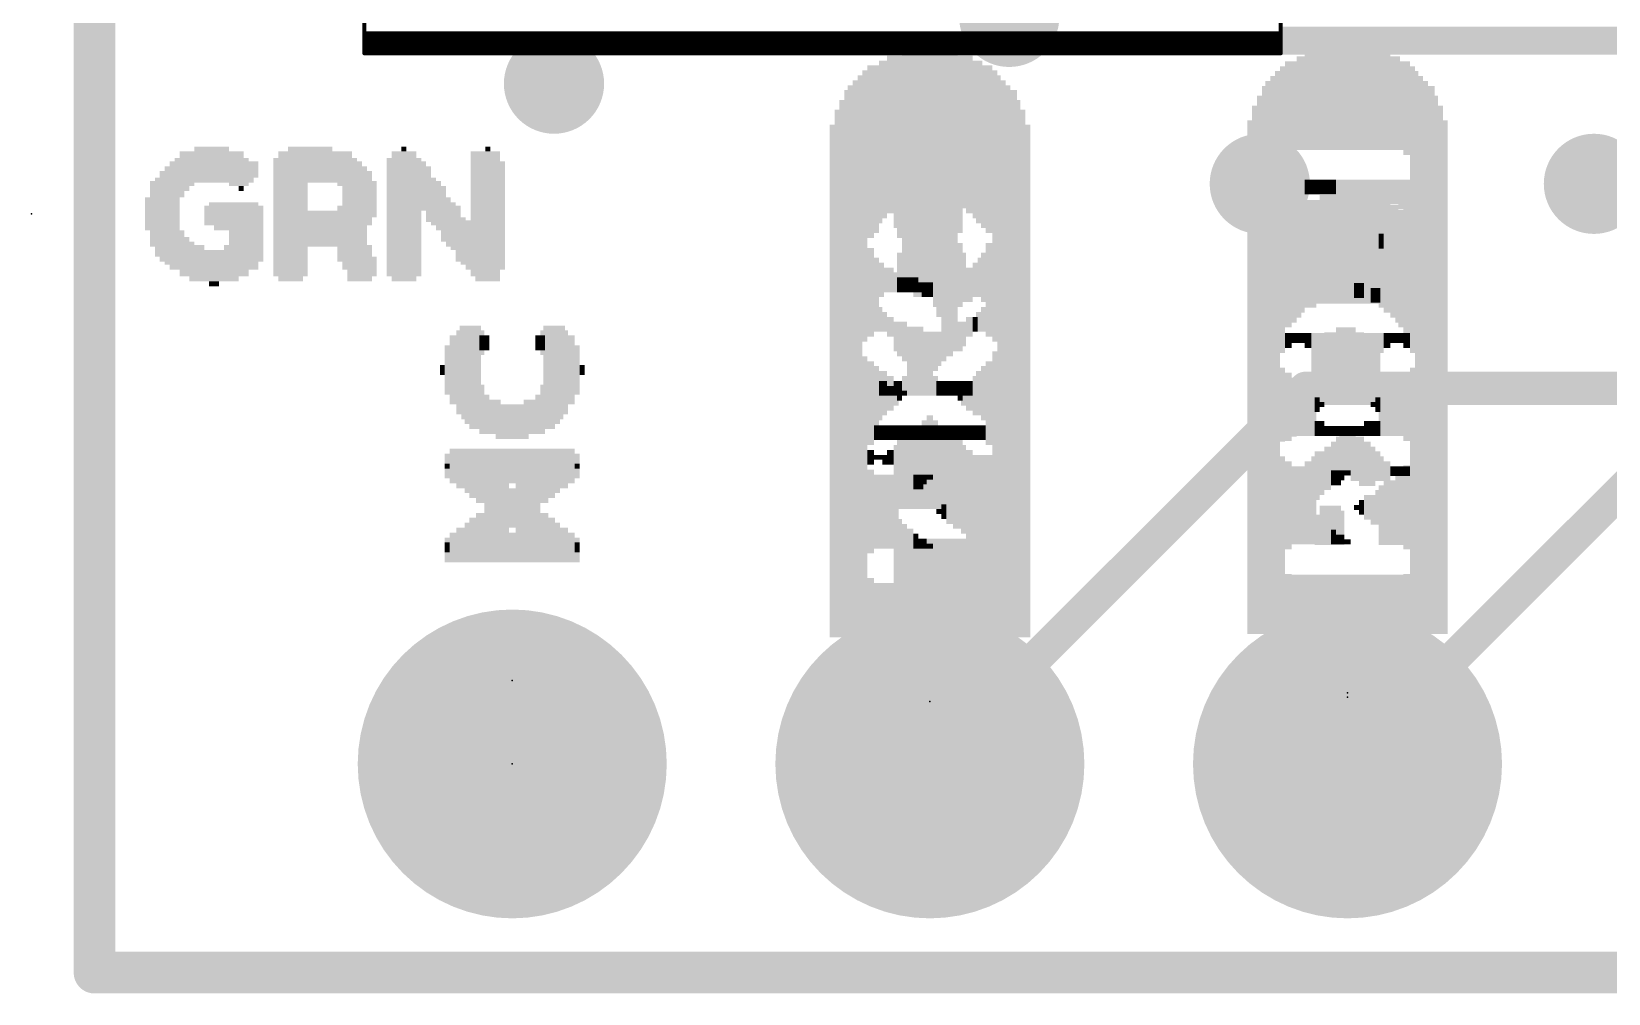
# Model space of a CAD drawing. Extents: x -28 to 74, y -69 to 26.
# Drawn here: x -0.38 to 9.21, y -0.13 to 5.73 of the extents above; entities that cross this region are included whole.
import ezdxf

# ---------------------------------------------------------------- set-up
doc = ezdxf.new("R2010")
doc.units = 0
for name, color, linetype in [('1', 12, 'CONTINUOUS'), ('16', 140, 'CONTINUOUS'), ('17', 183, 'CONTINUOUS'), ('18', 110, 'CONTINUOUS'), ('20', 53, 'CONTINUOUS'), ('21', 41, 'CONTINUOUS'), ('22', 40, 'CONTINUOUS'), ('23', 53, 'CONTINUOUS'), ('24', 53, 'CONTINUOUS'), ('51', 53, 'CONTINUOUS')]:
    doc.layers.add(name, color=color, linetype=linetype)

# ---------------------------------------------------------------- blocks, each defined once
blk = doc.blocks.new('RECT')
blk.add_solid([(-0.5, -0.5), (0.5, -0.5), (-0.5, 0.5), (0.5, 0.5)])
blk = doc.blocks.new('ROUNDP')
at = {"const_width": 0.5}
blk.add_lwpolyline([(0, -0.25, 1), (0, 0.25, 1), (0, -0.25)], format="xyb", dxfattribs=at)
blk = doc.blocks.new('ROUNDV')
at = {"const_width": 0.5}
blk.add_lwpolyline([(0, -0.25, 1), (0, 0.25, 1), (0, -0.25)], format="xyb", dxfattribs=at)

msp = doc.modelspace()

# ---------------------------------------------------------------- linework, layer by layer
at = {"layer": '1', "const_width": 0.254}
for points in [[(0, 25.4), (0, 0)], [(0, 0), (25.4, 0)]]:
    msp.add_lwpolyline(points, dxfattribs=at)
at = {"layer": '1', "const_width": 0.127}
for points in [[(0, 0.0635, 1), (0, -0.0635)], [(-0.0635, 0, 1), (0.0635, 0)]]:
    msp.add_lwpolyline(points, format="xyb", dxfattribs=at)
at = {"layer": '16'}
for points, const_width in [([(0, 25.4), (0, 0)], 0.254), ([(7.366, 3.556), (5.08, 1.27)], 0.2032), ([(10.668, 3.556), (7.366, 3.556)], 0.2032), ([(9.398, 3.048), (7.62, 1.27)], 0.2032), ([(0, 0), (25.4, 0)], 0.254)]:
    msp.add_lwpolyline(points, dxfattribs=dict(at, const_width=const_width))
for points, const_width in [([(7.366, 3.6068, 1), (7.366, 3.5052)], 0.1016), ([(7.4019, 3.5201, 1), (7.3301, 3.5919)], 0.1016), ([(5.0441, 1.3059, 1), (5.1159, 1.2341)], 0.1016), ([(7.5841, 1.3059, 1), (7.6559, 1.2341)], 0.1016), ([(0, 0.0635, 1), (0, -0.0635)], 0.127), ([(-0.0635, 0, 1), (0.0635, 0)], 0.127)]:
    msp.add_lwpolyline(points, format="xyb", dxfattribs=dict(at, const_width=const_width))
at = {"layer": '20', "const_width": 0.2032}
for points in [[(0, 25.4), (0, 0)], [(0, 0), (25.4, 0)]]:
    msp.add_lwpolyline(points, dxfattribs=at)
at = {"layer": '20', "const_width": 0.1016}
for points in [[(0, 0.0508, 1), (0, -0.0508)], [(-0.0508, 0, 1), (0.0508, 0)]]:
    msp.add_lwpolyline(points, format="xyb", dxfattribs=at)
at = {"layer": '21', "const_width": 0.0254}
for points in [[(1.6408, 5.5956), (1.6408, 6.7945)], [(7.2136, 6.7945), (7.2136, 5.5956)], [(1.6408, 5.715), (7.2136, 5.715)], [(1.6408, 5.6896), (7.2136, 5.6896)], [(1.6408, 5.6642), (7.2136, 5.6642)], [(1.6408, 5.6388), (7.2136, 5.6388)], [(1.6408, 5.6134), (7.2136, 5.6134)], [(7.2136, 5.5956), (1.6408, 5.5956)]]:
    msp.add_lwpolyline(points, dxfattribs=at)
at = {"layer": '21', "const_width": 0.0127}
for points in [[(1.6408, 5.7214, 1), (1.6408, 5.7086)], [(1.6408, 5.6706, 1), (1.6408, 5.6578)], [(1.6408, 5.696, 1), (1.6408, 5.6833)], [(7.2136, 5.7086, 1), (7.2136, 5.7214)], [(7.2136, 5.6833, 1), (7.2136, 5.696)], [(7.2136, 5.6578, 1), (7.2136, 5.6706)], [(1.6408, 5.6452, 1), (1.6408, 5.6325)], [(1.6408, 5.6198, 1), (1.6408, 5.6071)], [(1.6408, 5.602, 1), (1.6408, 5.5893)], [(1.6345, 5.5956, 1), (1.6472, 5.5956)], [(7.2073, 5.5956, 1), (7.22, 5.5956)], [(7.2136, 5.6325, 1), (7.2136, 5.6452)], [(7.2136, 5.6071, 1), (7.2136, 5.6198)], [(7.2136, 5.5893, 1), (7.2136, 5.602)]]:
    msp.add_lwpolyline(points, format="xyb", dxfattribs=at)
at = {"layer": '23'}
for p in [(-0.3835, 4.6177), (2.54, 1.778), (5.08, 1.651), (7.62, 1.7018), (2.54, 1.27)]:
    msp.add_point(p, dxfattribs=at)
at = {"layer": '24'}
for p in [(2.54, 1.778), (5.08, 1.651), (7.62, 1.6764)]:
    msp.add_point(p, dxfattribs=at)

# ---------------------------------------------------------------- block references
at = {"layer": '17', "xscale": 1.8796, "yscale": 1.8796, "rotation": 90}
for p in [(2.54, 1.27), (2.54, 1.27), (5.08, 1.27), (5.08, 1.27), (7.62, 1.27), (7.62, 1.27)]:
    msp.add_blockref('ROUNDP', p, dxfattribs=at)
at = {"layer": '18', "xscale": 0.6096, "yscale": 0.6096}
for p in [(5.5626, 5.8166), (5.5626, 5.8166), (2.794, 5.4102), (2.794, 5.4102), (7.0866, 4.8006), (7.0866, 4.8006), (9.1186, 4.8006), (9.1186, 4.8006)]:
    msp.add_blockref('ROUNDV', p, dxfattribs=at)
at = {"layer": '21'}
for p, xscale, yscale in [((8.7676, 5.7426), 3.09, 0.03), ((8.7676, 5.7126), 3.09, 0.03), ((8.7676, 5.6926), 3.09, 0.03), ((8.7676, 5.6626), 3.09, 0.03), ((8.7676, 5.6326), 3.09, 0.03), ((8.7676, 5.6026), 3.09, 0.03), ((0.7115, 4.9777), 0.39, 0.04), ((0.7115, 5.0127), 0.21, 0.03), ((1.3415, 4.9777), 0.45, 0.04), ((1.3115, 5.0127), 0.27, 0.03), ((1.8815, 4.9777), 0.15, 0.04), ((1.8815, 5.0127), 0.03, 0.03), ((2.3765, 4.9777), 0.18, 0.04), ((2.3915, 5.0127), 0.03, 0.03), ((0.7115, 4.8927), 0.57, 0.03), ((0.7265, 4.9227), 0.54, 0.03), ((0.7115, 4.9427), 0.45, 0.03), ((1.3415, 4.9427), 0.51, 0.03), ((1.3565, 4.9227), 0.54, 0.03), ((1.3715, 4.8927), 0.57, 0.03), ((1.8815, 4.9427), 0.21, 0.03), ((1.8965, 4.9227), 0.24, 0.03), ((1.9115, 4.8927), 0.27, 0.03), ((2.3765, 4.9427), 0.18, 0.03), ((2.3915, 4.9227), 0.21, 0.03), ((2.3915, 4.8927), 0.21, 0.03), ((0.4715, 4.8027), 0.27, 0.03), ((0.6665, 4.8227), 0.6, 0.03), ((0.6965, 4.8577), 0.6, 0.04), ((0.8765, 4.8027), 0.12, 0.03), ((1.3865, 4.8577), 0.6, 0.04), ((1.3865, 4.8227), 0.6, 0.03), ((1.1915, 4.8027), 0.21, 0.03), ((1.5965, 4.8027), 0.24, 0.03), ((1.9115, 4.8577), 0.27, 0.04), ((1.9265, 4.8227), 0.3, 0.03), ((1.9415, 4.8027), 0.33, 0.03), ((2.3915, 4.8577), 0.21, 0.04), ((2.3915, 4.8227), 0.21, 0.03), ((2.3915, 4.8027), 0.21, 0.03), ((0.4115, 4.7027), 0.21, 0.03), ((0.4565, 4.7727), 0.24, 0.03), ((0.4415, 4.7377), 0.21, 0.04), ((0.8915, 4.7727), 0.03, 0.03), ((1.1915, 4.7727), 0.21, 0.03), ((1.1915, 4.7377), 0.21, 0.04), ((1.1915, 4.7027), 0.21, 0.03), ((1.6115, 4.7727), 0.21, 0.03), ((1.6115, 4.7377), 0.21, 0.04), ((1.6115, 4.7027), 0.21, 0.03), ((1.9565, 4.7727), 0.36, 0.03), ((1.9565, 4.7377), 0.36, 0.04), ((1.9715, 4.7027), 0.39, 0.03), ((2.3915, 4.7727), 0.21, 0.03), ((2.3915, 4.7377), 0.21, 0.04), ((2.3915, 4.7027), 0.21, 0.03), ((0.4115, 4.6727), 0.21, 0.03), ((0.4115, 4.6527), 0.21, 0.03), ((0.4115, 4.6177), 0.21, 0.04), ((0.8465, 4.6527), 0.36, 0.03), ((0.8465, 4.6177), 0.36, 0.04), ((0.8465, 4.6727), 0.3, 0.03), ((1.1915, 4.6727), 0.21, 0.03), ((1.1915, 4.6527), 0.21, 0.03), ((1.4015, 4.6177), 0.63, 0.04), ((1.5965, 4.6527), 0.24, 0.03), ((1.6115, 4.6727), 0.21, 0.03), ((1.9865, 4.6727), 0.42, 0.03), ((2.0015, 4.6527), 0.45, 0.03), ((1.8815, 4.6177), 0.21, 0.04), ((2.1215, 4.6177), 0.21, 0.04), ((2.3915, 4.6727), 0.21, 0.03), ((2.3915, 4.6527), 0.21, 0.03), ((2.3915, 4.6177), 0.21, 0.04), ((0.4115, 4.5827), 0.21, 0.03), ((0.4115, 4.5627), 0.21, 0.03), ((0.4115, 4.5327), 0.21, 0.03), ((0.4415, 4.4977), 0.21, 0.04), ((0.8465, 4.5827), 0.36, 0.03), ((0.8465, 4.5627), 0.36, 0.03), ((0.8765, 4.5327), 0.3, 0.03), ((0.9215, 4.4977), 0.21, 0.04), ((1.3865, 4.5827), 0.6, 0.03), ((1.3865, 4.5627), 0.6, 0.03), ((1.3715, 4.5327), 0.57, 0.03), ((1.3715, 4.4977), 0.57, 0.04), ((1.8815, 4.5827), 0.21, 0.03), ((1.8815, 4.5627), 0.21, 0.03), ((1.8815, 4.5327), 0.21, 0.03), ((1.8815, 4.4977), 0.21, 0.04), ((2.1365, 4.5827), 0.24, 0.03), ((2.2715, 4.5627), 0.45, 0.03), ((2.2865, 4.5327), 0.42, 0.03), ((2.3015, 4.4977), 0.39, 0.04), ((2.3915, 4.5827), 0.21, 0.03), ((0.4565, 4.4627), 0.24, 0.03), ((0.4715, 4.4327), 0.27, 0.03), ((0.5165, 4.4127), 0.3, 0.03), ((0.9065, 4.4127), 0.24, 0.03), ((0.9215, 4.4627), 0.21, 0.03), ((0.9215, 4.4327), 0.21, 0.03), ((1.3715, 4.4627), 0.57, 0.03), ((1.3715, 4.4327), 0.57, 0.03), ((1.1915, 4.4127), 0.21, 0.03), ((1.5815, 4.4127), 0.21, 0.03), ((1.8815, 4.4627), 0.21, 0.03), ((1.8815, 4.4327), 0.21, 0.03), ((1.8815, 4.4127), 0.21, 0.03), ((2.3015, 4.4627), 0.39, 0.03), ((2.3165, 4.4327), 0.36, 0.03), ((2.3315, 4.4127), 0.33, 0.03), ((0.6965, 4.3777), 0.66, 0.04), ((0.7115, 4.3427), 0.63, 0.03), ((0.7115, 4.3227), 0.57, 0.03), ((1.1915, 4.3777), 0.21, 0.04), ((1.1915, 4.3427), 0.21, 0.03), ((1.1915, 4.3227), 0.21, 0.03), ((1.5815, 4.3777), 0.21, 0.04), ((1.5965, 4.3427), 0.24, 0.03), ((1.6115, 4.3227), 0.21, 0.03), ((1.8815, 4.3777), 0.21, 0.04), ((1.8815, 4.3427), 0.21, 0.03), ((1.8815, 4.3227), 0.21, 0.03), ((2.3465, 4.3777), 0.3, 0.04), ((2.3465, 4.3427), 0.3, 0.03), ((2.3615, 4.3227), 0.27, 0.03), ((0.7265, 4.2927), 0.54, 0.03), ((0.7265, 4.2577), 0.42, 0.04), ((0.7265, 4.2227), 0.3, 0.03), ((1.1915, 4.2927), 0.21, 0.03), ((1.1915, 4.2577), 0.21, 0.04), ((1.1915, 4.2227), 0.15, 0.03), ((1.6115, 4.2927), 0.21, 0.03), ((1.6265, 4.2577), 0.18, 0.04), ((1.6115, 4.2227), 0.15, 0.03), ((1.8815, 4.2927), 0.21, 0.03), ((1.8815, 4.2577), 0.21, 0.04), ((1.8815, 4.2227), 0.15, 0.03), ((2.3765, 4.2927), 0.24, 0.03), ((2.3765, 4.2577), 0.18, 0.04), ((2.3915, 4.2227), 0.15, 0.03), ((0.7265, 4.1927), 0.06, 0.03)]:
    msp.add_blockref('RECT', p, dxfattribs=dict(at, xscale=xscale, yscale=yscale))
at = {"layer": '21', "rotation": 90}
for p, xscale, yscale in [((4.84, 4.951), 0.66, 0.04), ((4.875, 4.951), 0.66, 0.03), ((4.895, 4.966), 0.63, 0.03), ((4.925, 4.981), 0.66, 0.03), ((4.96, 4.996), 0.63, 0.04), ((4.995, 4.996), 0.63, 0.03), ((5.025, 4.996), 0.63, 0.03), ((5.045, 4.996), 0.63, 0.03), ((5.08, 4.996), 0.63, 0.04), ((5.115, 4.996), 0.63, 0.03), ((5.135, 4.996), 0.63, 0.03), ((5.165, 4.996), 0.63, 0.03), ((5.2, 4.996), 0.63, 0.04), ((5.235, 4.981), 0.66, 0.03), ((5.265, 4.966), 0.63, 0.03), ((5.285, 4.966), 0.63, 0.03), ((5.32, 4.951), 0.66, 0.04), ((4.685, 4.771), 0.84, 0.03), ((4.72, 4.846), 0.75, 0.04), ((4.755, 4.861), 0.72, 0.03), ((4.775, 4.906), 0.69, 0.03), ((4.805, 4.921), 0.66, 0.03), ((5.355, 4.921), 0.66, 0.03), ((5.375, 4.906), 0.69, 0.03), ((5.405, 4.876), 0.69, 0.03), ((5.44, 4.861), 0.72, 0.04), ((5.475, 4.816), 0.75, 0.03), ((4.605, 3.571), 3.06, 0.03), ((4.635, 3.586), 3.09, 0.03), ((4.66, 3.601), 3.12, 0.02), ((5.505, 3.601), 3.12, 0.03), ((5.535, 3.586), 3.09, 0.03), ((5.565, 3.571), 3.06, 0.03), ((4.54, 3.526), 2.97, 0.02), ((4.57, 3.556), 3.03, 0.04), ((5.585, 3.556), 3.03, 0.03), ((5.615, 3.526), 2.97, 0.03), ((4.515, 3.496), 2.91, 0.03), ((5.645, 3.496), 2.91, 0.03), ((4.485, 3.451), 2.82, 0.03), ((5.675, 3.451), 2.82, 0.03), ((7.38, 4.3868), 0.63, 0.04), ((7.415, 4.3868), 0.63, 0.03), ((7.435, 4.3868), 0.63, 0.03), ((7.465, 4.4018), 0.66, 0.03), ((7.5, 4.4018), 0.66, 0.04), ((7.535, 4.4018), 0.66, 0.03), ((7.565, 4.4018), 0.66, 0.03), ((7.585, 4.4018), 0.66, 0.03), ((7.62, 4.4018), 0.66, 0.04), ((7.655, 4.4018), 0.66, 0.03), ((7.675, 4.4018), 0.66, 0.03), ((7.705, 4.4018), 0.66, 0.03), ((7.74, 4.4018), 0.66, 0.04), ((7.775, 4.4018), 0.66, 0.03), ((7.805, 4.3868), 0.63, 0.03), ((7.825, 4.3868), 0.63, 0.03), ((7.86, 4.3868), 0.63, 0.04), ((7.225, 4.1918), 0.84, 0.03), ((7.26, 4.3568), 0.57, 0.04), ((7.295, 4.3568), 0.57, 0.03), ((7.315, 4.3718), 0.6, 0.03), ((7.345, 4.3718), 0.6, 0.03), ((7.895, 4.3718), 0.6, 0.03), ((7.915, 4.3718), 0.6, 0.03), ((7.945, 4.3568), 0.57, 0.03), ((7.98, 4.3568), 0.57, 0.04), ((8.015, 4.3268), 0.57, 0.03), ((7.145, 3.2918), 2.46, 0.03), ((7.175, 3.3068), 2.49, 0.03), ((7.2, 3.3218), 2.52, 0.02), ((8.045, 3.3218), 2.52, 0.03), ((8.075, 3.3068), 2.49, 0.03), ((8.105, 3.2918), 2.46, 0.03), ((4.925, 4.306), 0.27, 0.03), ((4.96, 4.306), 0.33, 0.04), ((4.995, 4.291), 0.36, 0.03), ((5.025, 4.306), 0.39, 0.03), ((5.045, 4.306), 0.39, 0.03), ((5.08, 4.306), 0.39, 0.04), ((5.115, 4.306), 0.39, 0.03), ((5.135, 4.306), 0.39, 0.03), ((5.165, 4.306), 0.39, 0.03), ((5.2, 4.291), 0.36, 0.04), ((5.235, 4.306), 0.33, 0.03), ((5.265, 4.306), 0.27, 0.03), ((7.08, 3.2468), 2.37, 0.02), ((7.11, 3.2768), 2.43, 0.04), ((8.125, 3.2768), 2.43, 0.03), ((8.155, 3.2468), 2.37, 0.03), ((4.895, 4.291), 0.18, 0.03), ((5.285, 4.306), 0.15, 0.03), ((7.055, 3.2168), 2.31, 0.03), ((8.185, 3.2168), 2.31, 0.03), ((4.685, 4.036), 0.39, 0.03), ((7.025, 3.1718), 2.22, 0.03), ((8.215, 3.1718), 2.22, 0.03), ((4.72, 4.006), 0.27, 0.04), ((5.475, 4.006), 0.33, 0.03), ((4.755, 3.991), 0.18, 0.03), ((4.775, 3.976), 0.15, 0.03), ((5.405, 3.976), 0.15, 0.03), ((5.44, 3.991), 0.24, 0.04), ((2.235, 3.668), 0.54, 0.03), ((2.265, 3.653), 0.57, 0.03), ((2.3, 3.638), 0.6, 0.04), ((2.335, 3.623), 0.63, 0.03), ((2.78, 3.623), 0.63, 0.04), ((2.815, 3.638), 0.6, 0.03), ((2.835, 3.653), 0.57, 0.03), ((4.805, 3.961), 0.12, 0.03), ((4.84, 3.931), 0.12, 0.04), ((4.875, 3.901), 0.12, 0.03), ((4.895, 3.886), 0.15, 0.03), ((5.285, 3.901), 0.12, 0.03), ((5.32, 3.931), 0.12, 0.04), ((5.355, 3.946), 0.09, 0.03), ((5.375, 3.961), 0.12, 0.03), ((2.215, 3.653), 0.45, 0.03), ((2.355, 3.833), 0.15, 0.03), ((2.385, 3.833), 0.09, 0.03), ((2.725, 3.833), 0.09, 0.03), ((2.745, 3.818), 0.18, 0.03), ((2.865, 3.653), 0.51, 0.03), ((2.9, 3.668), 0.42, 0.04), ((4.925, 3.856), 0.15, 0.03), ((4.96, 3.841), 0.18, 0.04), ((4.995, 3.826), 0.21, 0.03), ((5.025, 3.826), 0.21, 0.03), ((5.045, 3.796), 0.21, 0.03), ((5.08, 3.781), 0.24, 0.04), ((5.115, 3.781), 0.24, 0.03), ((5.135, 3.796), 0.21, 0.03), ((5.165, 3.826), 0.21, 0.03), ((5.2, 3.841), 0.18, 0.04), ((5.235, 3.856), 0.15, 0.03), ((5.265, 3.871), 0.12, 0.03), ((7.26, 3.8468), 0.09, 0.04), ((7.295, 3.8618), 0.06, 0.03), ((7.315, 3.8618), 0.06, 0.03), ((7.345, 3.8618), 0.06, 0.03), ((7.38, 3.8468), 0.09, 0.04), ((7.415, 3.8318), 0.12, 0.03), ((7.435, 3.8168), 0.15, 0.03), ((7.465, 3.8018), 0.18, 0.03), ((7.5, 3.7868), 0.21, 0.04), ((7.535, 3.7718), 0.24, 0.03), ((7.565, 3.7718), 0.24, 0.03), ((7.585, 3.7568), 0.27, 0.03), ((7.62, 3.7418), 0.3, 0.04), ((7.655, 3.7418), 0.3, 0.03), ((7.675, 3.7568), 0.27, 0.03), ((7.705, 3.7718), 0.24, 0.03), ((7.74, 3.7868), 0.21, 0.04), ((7.775, 3.8018), 0.18, 0.03), ((7.805, 3.8168), 0.15, 0.03), ((7.825, 3.8318), 0.12, 0.03), ((7.86, 3.8468), 0.09, 0.04), ((7.895, 3.8618), 0.06, 0.03), ((7.915, 3.8618), 0.06, 0.03), ((7.945, 3.8618), 0.06, 0.03), ((7.98, 3.8468), 0.09, 0.04), ((8.015, 3.8468), 0.15, 0.03), ((2.18, 3.653), 0.33, 0.04), ((2.935, 3.668), 0.3, 0.03), ((4.685, 3.526), 0.45, 0.03), ((5.475, 3.526), 0.45, 0.03), ((2.145, 3.653), 0.15, 0.03), ((2.965, 3.668), 0.06, 0.03), ((4.72, 3.526), 0.39, 0.04), ((4.755, 3.511), 0.36, 0.03), ((4.775, 3.511), 0.3, 0.03), ((4.805, 3.526), 0.27, 0.03), ((5.375, 3.526), 0.27, 0.03), ((5.405, 3.526), 0.33, 0.03), ((5.44, 3.526), 0.39, 0.04), ((7.225, 3.4568), 0.45, 0.03), ((7.26, 3.4568), 0.39, 0.04), ((7.98, 3.4568), 0.39, 0.04), ((8.015, 3.4568), 0.45, 0.03), ((2.355, 3.428), 0.3, 0.03), ((2.745, 3.458), 0.3, 0.03), ((4.84, 3.526), 0.21, 0.04), ((4.875, 3.526), 0.15, 0.03), ((4.895, 3.526), 0.09, 0.03), ((5.265, 3.526), 0.09, 0.03), ((5.285, 3.526), 0.15, 0.03), ((5.32, 3.511), 0.18, 0.04), ((5.355, 3.511), 0.24, 0.03), ((7.295, 3.4418), 0.36, 0.03), ((7.315, 3.4418), 0.3, 0.03), ((7.345, 3.4568), 0.27, 0.03), ((7.38, 3.4568), 0.21, 0.04), ((7.895, 3.4418), 0.24, 0.03), ((7.915, 3.4568), 0.27, 0.03), ((7.945, 3.4568), 0.33, 0.03), ((2.385, 3.398), 0.24, 0.03), ((2.42, 3.383), 0.21, 0.04), ((2.455, 3.368), 0.24, 0.03), ((2.485, 3.353), 0.21, 0.03), ((2.505, 3.353), 0.21, 0.03), ((2.54, 3.353), 0.21, 0.04), ((2.575, 3.353), 0.21, 0.03), ((2.595, 3.353), 0.21, 0.03), ((2.625, 3.353), 0.21, 0.03), ((2.66, 3.383), 0.21, 0.04), ((2.695, 3.383), 0.21, 0.03), ((2.725, 3.413), 0.27, 0.03), ((4.925, 3.526), 0.03, 0.03), ((5.235, 3.526), 0.03, 0.03), ((7.415, 3.4568), 0.15, 0.03), ((7.435, 3.4568), 0.09, 0.03), ((7.465, 3.4568), 0.03, 0.03), ((7.775, 3.4568), 0.03, 0.03), ((7.805, 3.4568), 0.09, 0.03), ((7.825, 3.4568), 0.15, 0.03), ((7.86, 3.4418), 0.18, 0.04), ((5.045, 3.091), 0.54, 0.03), ((5.08, 3.106), 0.57, 0.04), ((5.115, 3.091), 0.54, 0.03), ((4.96, 3.046), 0.45, 0.04), ((4.995, 3.061), 0.48, 0.03), ((5.025, 3.076), 0.51, 0.03), ((5.135, 3.076), 0.51, 0.03), ((5.165, 3.076), 0.51, 0.03), ((5.2, 3.061), 0.48, 0.04), ((5.235, 3.046), 0.45, 0.03), ((7.565, 3.1418), 0.24, 0.03), ((7.585, 3.1568), 0.27, 0.03), ((7.62, 3.1718), 0.3, 0.04), ((7.655, 3.1418), 0.3, 0.03), ((7.675, 3.1268), 0.27, 0.03), ((7.705, 3.1118), 0.3, 0.03), ((2.18, 3.098), 0.18, 0.04), ((2.215, 3.083), 0.21, 0.03), ((2.235, 3.083), 0.21, 0.03), ((2.265, 3.083), 0.21, 0.03), ((2.3, 3.083), 0.21, 0.04), ((2.335, 3.083), 0.21, 0.03), ((2.355, 3.083), 0.21, 0.03), ((2.385, 3.083), 0.21, 0.03), ((2.42, 3.083), 0.21, 0.04), ((2.455, 3.083), 0.21, 0.03), ((2.485, 3.083), 0.21, 0.03), ((2.505, 3.083), 0.21, 0.03), ((2.54, 3.083), 0.21, 0.04), ((2.575, 2.963), 0.45, 0.03), ((2.595, 2.978), 0.42, 0.03), ((2.625, 2.978), 0.42, 0.03), ((2.66, 2.993), 0.39, 0.04), ((2.695, 3.008), 0.36, 0.03), ((2.725, 3.023), 0.33, 0.03), ((2.745, 3.023), 0.33, 0.03), ((2.78, 3.038), 0.3, 0.04), ((2.815, 3.053), 0.27, 0.03), ((2.835, 3.068), 0.24, 0.03), ((2.865, 3.068), 0.24, 0.03), ((2.9, 3.083), 0.21, 0.04), ((4.685, 2.626), 1.17, 0.03), ((4.72, 3.136), 0.09, 0.04), ((4.84, 3.136), 0.09, 0.04), ((4.875, 3.016), 0.39, 0.03), ((4.895, 3.031), 0.42, 0.03), ((4.925, 3.031), 0.42, 0.03), ((5.265, 3.031), 0.42, 0.03), ((5.285, 3.016), 0.39, 0.03), ((5.32, 3.001), 0.36, 0.04), ((5.475, 3.001), 0.42, 0.03), ((7.435, 3.0968), 0.15, 0.03), ((7.465, 3.0968), 0.15, 0.03), ((7.5, 3.1118), 0.18, 0.04), ((7.535, 3.1268), 0.21, 0.03), ((7.74, 3.0968), 0.27, 0.04), ((7.775, 3.0818), 0.24, 0.03), ((7.805, 3.0818), 0.18, 0.03), ((2.145, 3.083), 0.03, 0.03), ((2.935, 3.083), 0.15, 0.03), ((4.755, 3.136), 0.03, 0.03), ((4.775, 3.136), 0.03, 0.03), ((4.805, 3.121), 0.06, 0.03), ((5.355, 2.986), 0.33, 0.03), ((5.375, 2.986), 0.33, 0.03), ((5.405, 2.986), 0.33, 0.03), ((5.44, 2.986), 0.33, 0.04), ((7.225, 2.6018), 1.08, 0.03), ((7.26, 2.9918), 0.24, 0.04), ((7.295, 2.9918), 0.18, 0.03), ((7.315, 3.0068), 0.15, 0.03), ((7.345, 3.0218), 0.12, 0.03), ((7.38, 3.0518), 0.12, 0.04), ((7.415, 3.0668), 0.15, 0.03), ((7.825, 3.0668), 0.15, 0.03), ((7.86, 3.0518), 0.12, 0.04), ((7.895, 3.0518), 0.06, 0.03), ((7.915, 3.0518), 0.06, 0.03), ((7.945, 3.0518), 0.06, 0.03), ((7.98, 3.0518), 0.06, 0.04), ((8.015, 3.0668), 0.15, 0.03), ((2.455, 2.693), 0.39, 0.03), ((2.485, 2.693), 0.39, 0.03), ((2.505, 2.708), 0.42, 0.03), ((2.54, 2.828), 0.24, 0.04), ((2.335, 2.648), 0.3, 0.03), ((2.355, 2.648), 0.3, 0.03), ((2.385, 2.663), 0.33, 0.03), ((2.42, 2.678), 0.36, 0.04), ((7.435, 2.6918), 0.18, 0.03), ((7.465, 2.7218), 0.24, 0.03), ((7.5, 2.7218), 0.24, 0.04), ((7.535, 2.7218), 0.24, 0.03), ((7.565, 2.7218), 0.24, 0.03), ((7.585, 2.7068), 0.21, 0.03), ((7.825, 2.6918), 0.18, 0.03), ((7.86, 2.7068), 0.21, 0.04), ((7.895, 2.7068), 0.21, 0.03), ((7.915, 2.7218), 0.24, 0.03), ((7.945, 2.7218), 0.24, 0.03), ((7.98, 2.7218), 0.24, 0.04), ((8.015, 2.7218), 0.3, 0.03), ((2.215, 2.603), 0.21, 0.03), ((2.235, 2.603), 0.21, 0.03), ((2.265, 2.618), 0.24, 0.03), ((2.3, 2.633), 0.27, 0.04), ((2.145, 2.588), 0.06, 0.03), ((2.18, 2.588), 0.18, 0.04), ((2.54, 2.588), 0.18, 0.04), ((2.575, 2.588), 0.18, 0.03), ((2.595, 2.588), 0.18, 0.03), ((2.625, 2.588), 0.18, 0.03), ((2.66, 2.588), 0.18, 0.04), ((2.695, 2.588), 0.18, 0.03), ((2.725, 2.588), 0.18, 0.03), ((2.745, 2.588), 0.18, 0.03), ((2.78, 2.588), 0.18, 0.04), ((2.815, 2.588), 0.18, 0.03), ((2.835, 2.588), 0.18, 0.03), ((2.865, 2.588), 0.18, 0.03), ((2.9, 2.588), 0.18, 0.04), ((2.935, 2.573), 0.15, 0.03), ((4.875, 2.341), 0.6, 0.03), ((4.895, 2.341), 0.6, 0.03), ((4.925, 2.341), 0.6, 0.03), ((4.96, 2.341), 0.6, 0.04), ((4.995, 2.341), 0.6, 0.03), ((5.025, 2.341), 0.6, 0.03), ((5.045, 2.341), 0.6, 0.03), ((5.08, 2.341), 0.6, 0.04), ((5.115, 2.341), 0.6, 0.03), ((5.135, 2.341), 0.6, 0.03), ((5.165, 2.341), 0.6, 0.03), ((5.2, 2.341), 0.6, 0.04), ((5.235, 2.341), 0.6, 0.03), ((5.265, 2.341), 0.6, 0.03), ((5.285, 2.341), 0.6, 0.03), ((5.32, 2.341), 0.6, 0.04), ((5.355, 2.341), 0.6, 0.03), ((5.375, 2.341), 0.6, 0.03), ((5.405, 2.341), 0.6, 0.03), ((5.44, 2.341), 0.6, 0.04), ((5.475, 2.356), 0.63, 0.03), ((7.26, 2.2418), 0.36, 0.04), ((7.295, 2.2418), 0.36, 0.03), ((7.315, 2.2418), 0.36, 0.03), ((7.345, 2.2418), 0.36, 0.03), ((7.38, 2.2418), 0.36, 0.04), ((7.415, 2.2418), 0.36, 0.03), ((7.435, 2.2418), 0.36, 0.03), ((7.465, 2.2418), 0.36, 0.03), ((7.5, 2.2418), 0.36, 0.04), ((7.535, 2.2418), 0.36, 0.03), ((7.565, 2.2418), 0.36, 0.03), ((7.585, 2.2418), 0.36, 0.03), ((7.62, 2.2418), 0.36, 0.04), ((7.655, 2.2418), 0.36, 0.03), ((7.675, 2.2418), 0.36, 0.03), ((7.705, 2.2418), 0.36, 0.03), ((7.74, 2.2418), 0.36, 0.04), ((7.775, 2.2418), 0.36, 0.03), ((7.805, 2.2418), 0.36, 0.03), ((7.825, 2.2418), 0.36, 0.03), ((7.86, 2.2418), 0.36, 0.04), ((7.895, 2.2418), 0.36, 0.03), ((7.915, 2.2418), 0.36, 0.03), ((7.945, 2.2418), 0.36, 0.03), ((7.98, 2.2418), 0.36, 0.04), ((8.015, 2.2568), 0.39, 0.03), ((4.72, 2.206), 0.33, 0.04), ((4.755, 2.191), 0.3, 0.03), ((4.775, 2.191), 0.3, 0.03), ((4.805, 2.206), 0.33, 0.03), ((4.84, 2.206), 0.33, 0.04)]:
    msp.add_blockref('RECT', p, dxfattribs=dict(at, xscale=xscale, yscale=yscale))
at = {"layer": '22', "rotation": 90}
for p, xscale, yscale in [((4.84, 5.251), 0.66, 0.04), ((4.875, 5.266), 0.63, 0.03), ((4.895, 5.266), 0.63, 0.03), ((4.925, 5.281), 0.66, 0.03), ((4.96, 5.296), 0.63, 0.04), ((4.995, 5.296), 0.63, 0.03), ((5.025, 5.296), 0.63, 0.03), ((5.045, 5.296), 0.63, 0.03), ((5.08, 5.296), 0.63, 0.04), ((5.115, 5.296), 0.63, 0.03), ((5.135, 5.296), 0.63, 0.03), ((5.165, 5.296), 0.63, 0.03), ((5.2, 5.296), 0.63, 0.04), ((5.235, 5.281), 0.66, 0.03), ((5.265, 5.266), 0.63, 0.03), ((5.285, 5.251), 0.66, 0.03), ((5.32, 5.251), 0.66, 0.04), ((7.325, 5.2914), 0.57, 0.03), ((7.345, 5.2914), 0.57, 0.03), ((7.38, 5.3064), 0.6, 0.04), ((7.415, 5.3064), 0.6, 0.03), ((7.435, 5.3064), 0.6, 0.03), ((7.465, 5.3214), 0.63, 0.03), ((7.5, 5.3214), 0.63, 0.04), ((7.535, 5.3214), 0.63, 0.03), ((7.565, 5.3214), 0.63, 0.03), ((7.585, 5.3214), 0.63, 0.03), ((7.62, 5.3214), 0.63, 0.04), ((7.655, 5.3214), 0.63, 0.03), ((7.675, 5.3214), 0.63, 0.03), ((7.705, 5.3214), 0.63, 0.03), ((7.74, 5.3214), 0.63, 0.04), ((7.775, 5.3214), 0.63, 0.03), ((7.805, 5.3064), 0.6, 0.03), ((7.825, 5.3064), 0.6, 0.03), ((7.86, 5.3064), 0.6, 0.04), ((7.895, 5.2914), 0.57, 0.03), ((7.925, 5.2914), 0.57, 0.03), ((4.685, 5.116), 0.75, 0.03), ((4.72, 5.161), 0.72, 0.04), ((4.755, 5.176), 0.69, 0.03), ((4.785, 5.206), 0.69, 0.03), ((4.805, 5.221), 0.66, 0.03), ((5.355, 5.221), 0.66, 0.03), ((5.385, 5.206), 0.69, 0.03), ((5.405, 5.161), 0.72, 0.03), ((5.44, 5.146), 0.75, 0.04), ((5.475, 5.071), 0.84, 0.03), ((7.195, 3.7764), 3.42, 0.03), ((7.225, 5.2464), 0.54, 0.03), ((7.26, 5.2764), 0.54, 0.04), ((7.295, 5.2764), 0.54, 0.03), ((7.945, 5.2764), 0.54, 0.03), ((7.98, 5.2614), 0.57, 0.04), ((8.015, 5.0214), 0.99, 0.03), ((8.04, 3.7764), 3.42, 0.02), ((4.575, 3.706), 3.33, 0.03), ((4.595, 3.721), 3.36, 0.03), ((4.625, 3.736), 3.39, 0.03), ((4.655, 3.751), 3.42, 0.03), ((5.5, 3.751), 3.42, 0.02), ((5.525, 3.736), 3.39, 0.03), ((5.555, 3.721), 3.36, 0.03), ((5.59, 3.706), 3.33, 0.04), ((7.115, 3.7314), 3.33, 0.03), ((7.135, 3.7464), 3.36, 0.03), ((7.165, 3.7614), 3.39, 0.03), ((8.065, 3.7614), 3.39, 0.03), ((8.095, 3.7464), 3.36, 0.03), ((8.13, 3.7314), 3.33, 0.04), ((4.545, 3.676), 3.27, 0.03), ((5.62, 3.676), 3.27, 0.02), ((7.055, 3.6714), 3.21, 0.03), ((7.085, 3.7014), 3.27, 0.03), ((8.16, 3.7014), 3.27, 0.02), ((8.185, 3.6714), 3.21, 0.03), ((4.515, 3.646), 3.21, 0.03), ((5.645, 3.646), 3.21, 0.03), ((7.025, 3.6264), 3.12, 0.03), ((8.215, 3.6264), 3.12, 0.03), ((4.485, 3.601), 3.12, 0.03), ((5.675, 3.601), 3.12, 0.03), ((4.995, 4.606), 0.39, 0.03), ((5.025, 4.606), 0.39, 0.03), ((5.045, 4.606), 0.39, 0.03), ((5.08, 4.606), 0.39, 0.04), ((5.115, 4.606), 0.39, 0.03), ((5.135, 4.606), 0.39, 0.03), ((7.225, 4.7064), 0.24, 0.03), ((7.26, 4.7364), 0.18, 0.04), ((7.295, 4.7514), 0.15, 0.03), ((7.325, 4.7664), 0.12, 0.03), ((7.345, 4.7664), 0.12, 0.03), ((7.38, 4.7814), 0.09, 0.04), ((7.415, 4.7814), 0.09, 0.03), ((7.435, 4.7814), 0.09, 0.03), ((7.465, 4.7814), 0.09, 0.03), ((7.5, 4.7814), 0.09, 0.04), ((7.535, 4.7814), 0.09, 0.03), ((7.565, 4.7664), 0.12, 0.03), ((7.585, 4.7664), 0.12, 0.03), ((7.62, 4.7514), 0.15, 0.04), ((7.655, 4.7364), 0.18, 0.03), ((7.675, 4.6914), 0.27, 0.03), ((7.705, 4.6314), 0.39, 0.03), ((7.74, 4.6014), 0.45, 0.04), ((7.775, 4.6014), 0.45, 0.03), ((7.805, 4.7364), 0.18, 0.03), ((7.825, 4.7364), 0.18, 0.03), ((7.86, 4.7514), 0.15, 0.04), ((7.895, 4.7514), 0.15, 0.03), ((7.925, 4.7514), 0.15, 0.03), ((7.945, 4.7364), 0.18, 0.03), ((7.98, 4.7214), 0.21, 0.04), ((4.895, 4.606), 0.27, 0.03), ((4.925, 4.606), 0.33, 0.03), ((4.96, 4.591), 0.36, 0.04), ((5.165, 4.591), 0.36, 0.03), ((5.2, 4.606), 0.33, 0.04), ((5.235, 4.606), 0.27, 0.03), ((4.875, 4.606), 0.15, 0.03), ((5.265, 4.591), 0.18, 0.03), ((5.475, 4.231), 0.6, 0.03), ((7.415, 4.4514), 0.15, 0.03), ((7.435, 4.4514), 0.21, 0.03), ((7.465, 4.4364), 0.24, 0.03), ((7.5, 4.3014), 0.45, 0.04), ((7.805, 4.4664), 0.18, 0.03), ((4.685, 4.231), 0.48, 0.03), ((5.44, 4.231), 0.42, 0.04), ((7.535, 4.2864), 0.36, 0.03), ((7.825, 4.4514), 0.09, 0.03), ((4.72, 4.231), 0.36, 0.04), ((4.755, 4.216), 0.27, 0.03), ((4.785, 4.216), 0.21, 0.03), ((5.355, 4.216), 0.21, 0.03), ((5.385, 4.231), 0.24, 0.03), ((5.405, 4.231), 0.3, 0.03), ((7.225, 4.0914), 0.45, 0.03), ((7.565, 4.2264), 0.24, 0.03), ((8.015, 4.0764), 0.6, 0.03), ((4.805, 4.216), 0.15, 0.03), ((4.84, 4.216), 0.15, 0.04), ((4.875, 4.201), 0.12, 0.03), ((4.895, 4.186), 0.09, 0.03), ((4.925, 4.186), 0.09, 0.03), ((4.96, 4.186), 0.09, 0.04), ((4.995, 4.186), 0.09, 0.03), ((5.135, 4.111), 0.24, 0.03), ((5.165, 4.051), 0.36, 0.03), ((5.2, 4.021), 0.42, 0.04), ((5.235, 4.006), 0.45, 0.03), ((5.265, 4.156), 0.21, 0.03), ((5.285, 4.171), 0.18, 0.03), ((5.32, 4.186), 0.21, 0.04), ((7.26, 4.0914), 0.33, 0.04), ((7.295, 4.0914), 0.27, 0.03), ((7.465, 4.1514), 0.15, 0.03), ((7.585, 4.1964), 0.18, 0.03), ((7.62, 4.1664), 0.12, 0.04), ((7.655, 4.1664), 0.12, 0.03), ((7.925, 4.0914), 0.27, 0.03), ((7.945, 4.0914), 0.33, 0.03), ((7.98, 4.0764), 0.42, 0.04), ((5.025, 4.171), 0.06, 0.03), ((5.045, 4.156), 0.09, 0.03), ((5.08, 4.156), 0.09, 0.04), ((5.115, 4.126), 0.15, 0.03), ((7.325, 4.0914), 0.21, 0.03), ((7.345, 4.0914), 0.15, 0.03), ((7.38, 4.1064), 0.12, 0.04), ((7.415, 4.1064), 0.12, 0.03), ((7.435, 4.1364), 0.12, 0.03), ((7.675, 4.1514), 0.09, 0.03), ((7.705, 4.1514), 0.09, 0.03), ((7.74, 4.1364), 0.12, 0.04), ((7.775, 4.1214), 0.09, 0.03), ((7.805, 4.1214), 0.09, 0.03), ((7.825, 4.1214), 0.15, 0.03), ((7.86, 4.1064), 0.18, 0.04), ((7.895, 4.0914), 0.21, 0.03), ((2.245, 3.653), 0.57, 0.03), ((2.265, 3.638), 0.6, 0.03), ((2.3, 3.623), 0.63, 0.04), ((2.745, 3.623), 0.63, 0.03), ((2.78, 3.638), 0.6, 0.04), ((2.815, 3.653), 0.57, 0.03), ((2.845, 3.668), 0.54, 0.03), ((4.875, 3.871), 0.18, 0.03), ((4.895, 3.856), 0.21, 0.03), ((4.925, 3.841), 0.24, 0.03), ((5.265, 3.871), 0.18, 0.03), ((2.18, 3.668), 0.42, 0.04), ((2.215, 3.653), 0.51, 0.03), ((2.335, 3.818), 0.18, 0.03), ((2.355, 3.833), 0.09, 0.03), ((2.695, 3.833), 0.09, 0.03), ((2.725, 3.833), 0.15, 0.03), ((2.865, 3.653), 0.45, 0.03), ((4.96, 3.721), 0.42, 0.04), ((4.995, 3.691), 0.36, 0.03), ((5.285, 3.871), 0.12, 0.03), ((7.435, 3.7164), 0.24, 0.03), ((7.465, 3.7164), 0.3, 0.03), ((7.5, 3.7164), 0.36, 0.04), ((7.535, 3.7164), 0.36, 0.03), ((7.565, 3.7164), 0.42, 0.03), ((7.585, 3.7164), 0.42, 0.03), ((7.62, 3.7164), 0.42, 0.04), ((7.655, 3.7164), 0.42, 0.03), ((7.675, 3.7164), 0.36, 0.03), ((7.705, 3.7164), 0.36, 0.03), ((7.74, 3.7164), 0.3, 0.04), ((7.775, 3.7014), 0.27, 0.03), ((2.145, 3.668), 0.3, 0.03), ((2.9, 3.653), 0.33, 0.04), ((5.025, 3.631), 0.24, 0.03), ((5.475, 2.911), 1.74, 0.03), ((7.415, 3.7164), 0.18, 0.03), ((7.805, 3.7164), 0.18, 0.03), ((2.115, 3.668), 0.06, 0.03), ((2.935, 3.653), 0.15, 0.03), ((4.685, 3.601), 0.24, 0.03), ((4.72, 3.601), 0.18, 0.04), ((5.045, 3.601), 0.18, 0.03), ((5.08, 3.586), 0.15, 0.04), ((5.405, 3.586), 0.15, 0.03), ((5.44, 3.586), 0.21, 0.04), ((8.015, 2.8614), 1.59, 0.03), ((2.335, 3.458), 0.3, 0.03), ((2.725, 3.428), 0.3, 0.03), ((4.755, 3.571), 0.12, 0.03), ((4.785, 3.556), 0.09, 0.03), ((4.805, 3.556), 0.09, 0.03), ((4.84, 3.541), 0.06, 0.04), ((4.875, 3.556), 0.09, 0.03), ((4.895, 3.556), 0.09, 0.03), ((4.925, 3.571), 0.12, 0.03), ((5.115, 3.571), 0.12, 0.03), ((5.135, 3.556), 0.09, 0.03), ((5.165, 3.556), 0.09, 0.03), ((5.2, 3.556), 0.09, 0.04), ((5.235, 3.556), 0.09, 0.03), ((5.265, 3.556), 0.09, 0.03), ((5.285, 3.556), 0.09, 0.03), ((5.32, 3.556), 0.09, 0.04), ((5.355, 3.571), 0.12, 0.03), ((5.385, 3.571), 0.12, 0.03), ((7.225, 3.4014), 0.33, 0.03), ((7.98, 3.4014), 0.33, 0.04), ((2.355, 3.413), 0.27, 0.03), ((2.385, 3.383), 0.21, 0.03), ((2.42, 3.383), 0.21, 0.04), ((2.455, 3.353), 0.21, 0.03), ((2.485, 3.353), 0.21, 0.03), ((2.505, 3.353), 0.21, 0.03), ((2.54, 3.353), 0.21, 0.04), ((2.575, 3.353), 0.21, 0.03), ((2.595, 3.353), 0.21, 0.03), ((2.625, 3.368), 0.24, 0.03), ((2.66, 3.383), 0.21, 0.04), ((2.695, 3.398), 0.24, 0.03), ((7.26, 3.3714), 0.27, 0.04), ((7.295, 3.3714), 0.21, 0.03), ((7.925, 3.3714), 0.21, 0.03), ((7.945, 3.3864), 0.24, 0.03), ((7.325, 3.3564), 0.18, 0.03), ((7.345, 3.3414), 0.15, 0.03), ((7.38, 3.3264), 0.12, 0.04), ((7.415, 3.3264), 0.12, 0.03), ((7.825, 3.3264), 0.12, 0.03), ((7.86, 3.3414), 0.15, 0.04), ((7.895, 3.3564), 0.18, 0.03), ((4.685, 3.271), 0.12, 0.03), ((4.72, 3.271), 0.12, 0.04), ((4.755, 3.286), 0.09, 0.03), ((4.785, 3.286), 0.09, 0.03), ((4.805, 3.286), 0.09, 0.03), ((4.84, 3.286), 0.09, 0.04), ((4.875, 3.286), 0.09, 0.03), ((4.895, 3.286), 0.09, 0.03), ((4.925, 3.286), 0.09, 0.03), ((4.96, 3.286), 0.09, 0.04), ((4.995, 3.286), 0.09, 0.03), ((5.025, 3.286), 0.09, 0.03), ((5.045, 3.286), 0.09, 0.03), ((5.08, 3.286), 0.09, 0.04), ((5.115, 3.286), 0.09, 0.03), ((5.135, 3.286), 0.09, 0.03), ((5.165, 3.286), 0.09, 0.03), ((5.2, 3.286), 0.09, 0.04), ((5.235, 3.286), 0.09, 0.03), ((5.265, 3.286), 0.09, 0.03), ((5.285, 3.286), 0.09, 0.03), ((5.32, 3.286), 0.09, 0.04), ((5.355, 3.286), 0.09, 0.03), ((5.385, 3.286), 0.09, 0.03), ((5.405, 3.286), 0.09, 0.03), ((5.44, 3.271), 0.12, 0.04), ((7.435, 3.3114), 0.09, 0.03), ((7.465, 3.3114), 0.09, 0.03), ((7.5, 3.2964), 0.06, 0.04), ((7.535, 3.2964), 0.06, 0.03), ((7.565, 3.2964), 0.06, 0.03), ((7.585, 3.2964), 0.06, 0.03), ((7.62, 3.2964), 0.06, 0.04), ((7.655, 3.2964), 0.06, 0.03), ((7.675, 3.2964), 0.06, 0.03), ((7.705, 3.2964), 0.06, 0.03), ((7.74, 3.3114), 0.09, 0.04), ((7.775, 3.3114), 0.09, 0.03), ((7.805, 3.3114), 0.09, 0.03), ((2.18, 3.083), 0.21, 0.04), ((2.215, 3.068), 0.24, 0.03), ((2.245, 3.068), 0.24, 0.03), ((2.265, 3.053), 0.27, 0.03), ((2.3, 3.038), 0.3, 0.04), ((2.335, 3.023), 0.33, 0.03), ((2.355, 3.023), 0.33, 0.03), ((2.385, 3.008), 0.36, 0.03), ((2.42, 2.993), 0.39, 0.04), ((2.455, 2.978), 0.42, 0.03), ((2.485, 2.978), 0.42, 0.03), ((2.505, 2.963), 0.45, 0.03), ((2.54, 3.083), 0.21, 0.04), ((2.575, 3.083), 0.21, 0.03), ((2.595, 3.083), 0.21, 0.03), ((2.625, 3.083), 0.21, 0.03), ((2.66, 3.083), 0.21, 0.04), ((2.695, 3.083), 0.21, 0.03), ((2.725, 3.083), 0.21, 0.03), ((2.745, 3.083), 0.21, 0.03), ((2.78, 3.083), 0.21, 0.04), ((2.815, 3.083), 0.21, 0.03), ((2.845, 3.083), 0.21, 0.03), ((2.865, 3.083), 0.21, 0.03), ((2.9, 3.098), 0.18, 0.04), ((2.145, 3.083), 0.15, 0.03), ((2.935, 3.083), 0.03, 0.03), ((7.225, 2.8314), 0.51, 0.03), ((7.26, 2.8314), 0.51, 0.04), ((7.98, 2.8314), 0.51, 0.04), ((4.685, 2.806), 0.51, 0.03), ((4.72, 2.806), 0.51, 0.04), ((4.755, 2.806), 0.45, 0.03), ((4.785, 2.806), 0.45, 0.03), ((4.805, 2.806), 0.45, 0.03), ((4.84, 2.806), 0.45, 0.04), ((4.875, 2.806), 0.45, 0.03), ((4.895, 2.941), 0.18, 0.03), ((4.925, 2.956), 0.15, 0.03), ((4.96, 2.971), 0.12, 0.04), ((4.995, 2.986), 0.09, 0.03), ((5.025, 2.986), 0.09, 0.03), ((5.045, 3.001), 0.06, 0.03), ((5.08, 3.016), 0.03, 0.04), ((5.385, 2.806), 0.39, 0.03), ((5.405, 2.806), 0.45, 0.03), ((5.44, 2.806), 0.51, 0.04), ((7.295, 2.8314), 0.45, 0.03), ((7.325, 2.8314), 0.45, 0.03), ((7.345, 2.8314), 0.45, 0.03), ((7.38, 2.8314), 0.45, 0.04), ((7.415, 2.8314), 0.45, 0.03), ((7.435, 2.9664), 0.18, 0.03), ((7.465, 2.9814), 0.15, 0.03), ((7.5, 2.9964), 0.12, 0.04), ((7.535, 3.0114), 0.09, 0.03), ((7.565, 3.0114), 0.09, 0.03), ((7.585, 3.0264), 0.06, 0.03), ((7.62, 3.0414), 0.03, 0.04), ((7.86, 2.8314), 0.33, 0.04), ((7.895, 2.8164), 0.36, 0.03), ((7.925, 2.8314), 0.39, 0.03), ((7.945, 2.8314), 0.45, 0.03), ((2.54, 2.828), 0.24, 0.04), ((2.575, 2.708), 0.42, 0.03), ((2.595, 2.693), 0.39, 0.03), ((2.625, 2.693), 0.39, 0.03), ((5.2, 2.806), 0.15, 0.04), ((5.235, 2.791), 0.18, 0.03), ((5.265, 2.806), 0.21, 0.03), ((5.285, 2.806), 0.27, 0.03), ((5.32, 2.806), 0.33, 0.04), ((5.355, 2.791), 0.36, 0.03), ((7.74, 2.8314), 0.15, 0.04), ((7.775, 2.8164), 0.18, 0.03), ((7.805, 2.8314), 0.21, 0.03), ((7.825, 2.8314), 0.27, 0.03), ((2.66, 2.678), 0.36, 0.04), ((2.695, 2.663), 0.33, 0.03), ((2.725, 2.648), 0.3, 0.03), ((2.745, 2.648), 0.3, 0.03), ((5.135, 2.806), 0.03, 0.03), ((5.165, 2.806), 0.09, 0.03), ((7.435, 2.6964), 0.18, 0.03), ((7.675, 2.8314), 0.03, 0.03), ((7.705, 2.8314), 0.09, 0.03), ((2.78, 2.633), 0.27, 0.04), ((2.815, 2.618), 0.24, 0.03), ((2.845, 2.603), 0.21, 0.03), ((2.865, 2.603), 0.21, 0.03), ((4.895, 2.671), 0.18, 0.03), ((4.925, 2.656), 0.15, 0.03), ((4.96, 2.641), 0.12, 0.04), ((7.465, 2.6814), 0.15, 0.03), ((7.5, 2.6664), 0.12, 0.04), ((7.535, 2.6514), 0.09, 0.03), ((2.145, 2.573), 0.15, 0.03), ((2.18, 2.588), 0.18, 0.04), ((2.215, 2.588), 0.18, 0.03), ((2.245, 2.588), 0.18, 0.03), ((2.265, 2.588), 0.18, 0.03), ((2.3, 2.588), 0.18, 0.04), ((2.335, 2.588), 0.18, 0.03), ((2.355, 2.588), 0.18, 0.03), ((2.385, 2.588), 0.18, 0.03), ((2.42, 2.588), 0.18, 0.04), ((2.455, 2.588), 0.18, 0.03), ((2.485, 2.588), 0.18, 0.03), ((2.505, 2.588), 0.18, 0.03), ((2.54, 2.588), 0.18, 0.04), ((2.9, 2.588), 0.18, 0.04), ((2.935, 2.588), 0.06, 0.03), ((4.995, 2.626), 0.09, 0.03), ((5.025, 2.611), 0.06, 0.03), ((5.045, 2.611), 0.06, 0.03), ((5.08, 2.596), 0.03, 0.04), ((7.565, 2.6364), 0.06, 0.03), ((7.585, 2.6364), 0.06, 0.03), ((7.62, 2.6214), 0.03, 0.04), ((4.685, 2.221), 0.36, 0.03), ((4.72, 2.221), 0.36, 0.04), ((5.44, 2.221), 0.36, 0.04), ((7.225, 2.2464), 0.36, 0.03), ((7.26, 2.2464), 0.36, 0.04), ((7.98, 2.2464), 0.36, 0.04), ((4.755, 2.206), 0.33, 0.03), ((4.785, 2.206), 0.33, 0.03), ((4.805, 2.206), 0.33, 0.03), ((4.84, 2.206), 0.33, 0.04), ((4.875, 2.206), 0.33, 0.03), ((4.895, 2.206), 0.33, 0.03), ((4.925, 2.206), 0.33, 0.03), ((4.96, 2.206), 0.33, 0.04), ((4.995, 2.206), 0.33, 0.03), ((5.025, 2.206), 0.33, 0.03), ((5.045, 2.206), 0.33, 0.03), ((5.08, 2.206), 0.33, 0.04), ((5.115, 2.206), 0.33, 0.03), ((5.135, 2.206), 0.33, 0.03), ((5.165, 2.206), 0.33, 0.03), ((5.2, 2.206), 0.33, 0.04), ((5.235, 2.206), 0.33, 0.03), ((5.265, 2.206), 0.33, 0.03), ((5.285, 2.206), 0.33, 0.03), ((5.32, 2.206), 0.33, 0.04), ((5.355, 2.206), 0.33, 0.03), ((5.385, 2.206), 0.33, 0.03), ((5.405, 2.206), 0.33, 0.03), ((7.295, 2.2314), 0.33, 0.03), ((7.325, 2.2314), 0.33, 0.03), ((7.345, 2.2314), 0.33, 0.03), ((7.38, 2.2314), 0.33, 0.04), ((7.415, 2.2314), 0.33, 0.03), ((7.435, 2.2314), 0.33, 0.03), ((7.465, 2.2314), 0.33, 0.03), ((7.5, 2.2314), 0.33, 0.04), ((7.535, 2.2314), 0.33, 0.03), ((7.565, 2.2314), 0.33, 0.03), ((7.585, 2.2314), 0.33, 0.03), ((7.62, 2.2314), 0.33, 0.04), ((7.655, 2.2314), 0.33, 0.03), ((7.675, 2.2314), 0.33, 0.03), ((7.705, 2.2314), 0.33, 0.03), ((7.74, 2.2314), 0.33, 0.04), ((7.775, 2.2314), 0.33, 0.03), ((7.805, 2.2314), 0.33, 0.03), ((7.825, 2.2314), 0.33, 0.03), ((7.86, 2.2314), 0.33, 0.04), ((7.895, 2.2314), 0.33, 0.03), ((7.925, 2.2314), 0.33, 0.03), ((7.945, 2.2314), 0.33, 0.03)]:
    msp.add_blockref('RECT', p, dxfattribs=dict(at, xscale=xscale, yscale=yscale))
at = {"layer": '51', "xscale": 0.508, "yscale": 0.508}
for p in [(2.54, 1.27), (5.08, 1.27), (7.62, 1.27)]:
    msp.add_blockref('RECT', p, dxfattribs=at)

doc.saveas('drawing.dxf')
